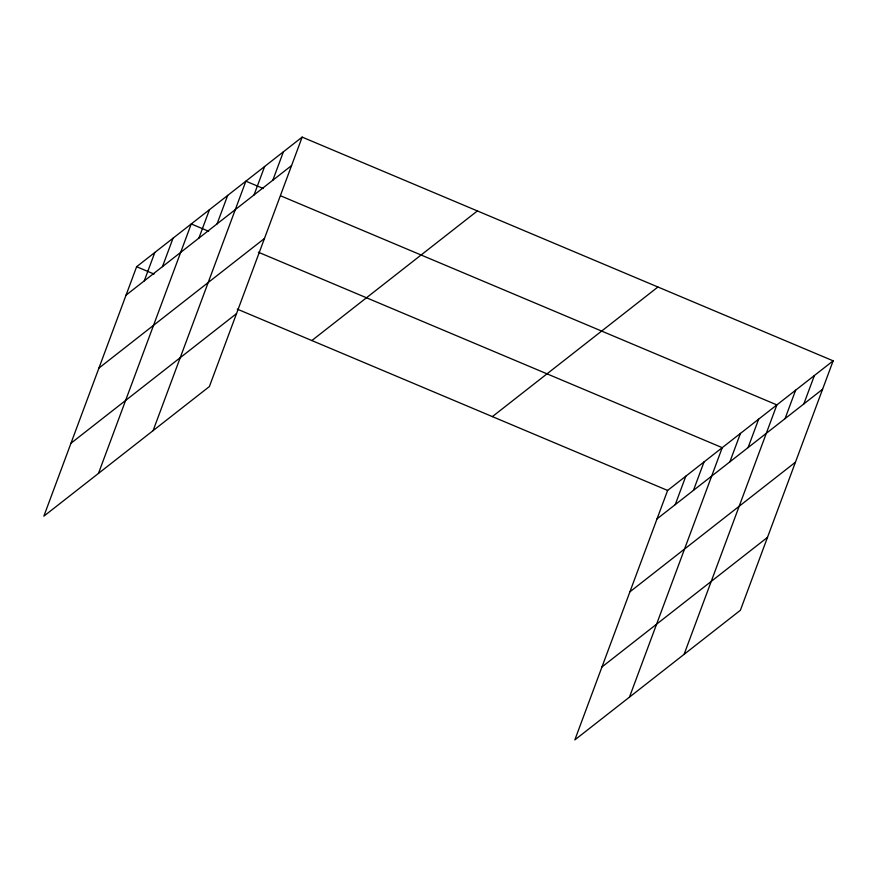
<?xml version="1.0" encoding="UTF-8"?>
<svg xmlns="http://www.w3.org/2000/svg" width="877" height="877" viewBox="0 0 877 877"><rect width="100%" height="100%" fill="white"/><g stroke="black" fill="none" stroke-linecap="round" stroke-linejoin="round"><path stroke-width="1.32" d="M302.159 137.108L136.626 266.718L43.85 516.169L209.384 386.56L302.159 137.108L833.15 360.831L740.374 610.282L574.841 739.892L667.616 490.44L833.15 360.831M144.256 280.892L154.834 252.455M162.464 266.641L173.043 238.204M98.476 473.394L191.252 223.942L208.649 231.276M198.882 238.127L209.46 209.691M217.09 223.865L227.669 195.428M153.102 430.629L245.878 181.177L263.275 188.511M254.056 194.924L264.635 166.487M272.824 180.234L283.403 151.798M675.246 504.615L685.825 476.178M693.455 490.364L704.034 461.927M629.467 697.116L722.242 447.665L258.353 252.214M729.872 461.85L740.451 433.413M748.081 447.588L758.66 419.151M684.093 654.352L776.869 404.9L280.673 195.834M785.058 418.647L795.625 390.21M803.814 403.957L814.393 375.52M126.047 295.154L291.581 165.545M98.926 368.088L264.459 238.478M70.971 443.236L236.516 313.626M311.85 340.539L477.384 210.94M492.381 416.608L657.925 287.009M657.037 518.877L822.571 389.267M629.916 591.811L795.45 462.201M601.962 666.958L767.507 537.349M136.626 266.718L154.023 274.041M237.283 309.132L667.616 490.44"/></g></svg>
